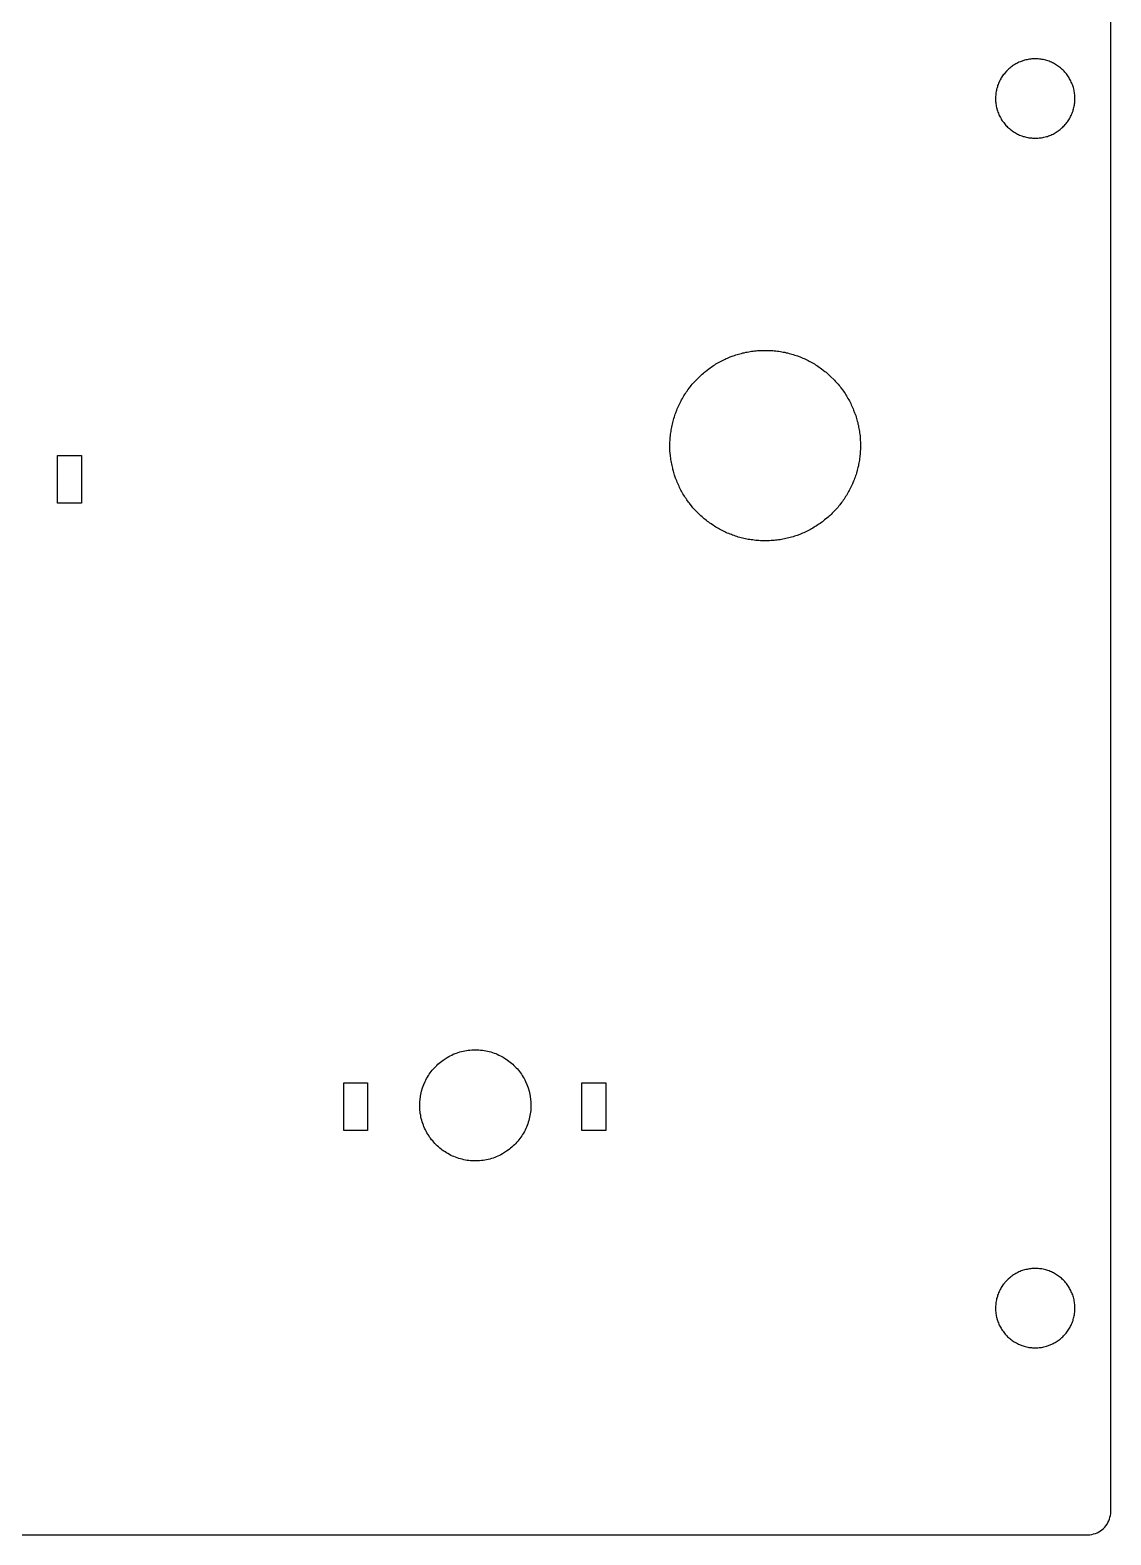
# Model space of a CAD drawing. Extents: x 14 to 160, y 773 to 1209.
# Drawn here: x 92 to 160.1, y 773.1 to 867.9 of the extents above; entities that cross this region are included whole.
import ezdxf

# ---------------------------------------------------------------- set-up
doc = ezdxf.new("R2010")
doc.units = 0

msp = doc.modelspace()

# ---------------------------------------------------------------- linework, layer by layer
at = {"layer": 'Bottom'}
for p, q in [((160.069882, 774.560965), (160.07, 952.593)), ((153.759065, 865.550057), (153.70548, 865.502767)), ((153.825239, 865.597347), (153.759065, 865.550057)), ((153.881971, 865.638343), (153.825239, 865.597347)), ((153.944997, 865.679339), (153.881971, 865.638343)), ((154.011171, 865.720334), (153.944997, 865.679339)), ((154.074198, 865.758182), (154.011171, 865.720334)), ((154.140372, 865.792884), (154.074198, 865.758182)), ((154.203399, 865.830732), (154.140372, 865.792884)), ((154.275867, 865.865433), (154.203399, 865.830732)), ((154.348336, 865.887545), (154.275867, 865.865433)), ((154.41451, 865.922246), (154.348336, 865.887545)), ((154.486979, 865.944277), (154.41451, 865.922246)), ((154.631989, 865.994714), (154.486979, 865.944277)), ((154.713947, 866.010451), (154.631989, 865.994714)), ((154.786416, 866.026187), (154.713947, 866.010451)), ((154.86526, 866.041924), (154.786416, 866.026187)), ((154.937729, 866.05766), (154.86526, 866.041924)), ((155.019687, 866.067102), (154.937729, 866.05766)), ((155.098531, 866.073558), (155.019687, 866.067102)), ((155.171, 866.083), (155.098531, 866.073558)), ((155.414578, 866.082957), (155.171, 866.083)), ((155.496537, 866.073515), (155.414578, 866.082957)), ((155.575381, 866.067059), (155.496537, 866.073515)), ((155.657348, 866.057617), (155.575381, 866.067059)), ((155.729816, 866.041881), (155.657348, 866.057617)), ((155.811775, 866.032439), (155.729816, 866.041881)), ((155.884324, 866.016702), (155.811775, 866.032439)), ((155.963088, 865.994671), (155.884324, 866.016702)), ((156.035637, 865.978935), (155.963088, 865.994671)), ((156.180639, 865.928497), (156.035637, 865.978935)), ((156.246813, 865.896944), (156.180639, 865.928497)), ((156.319281, 865.86539), (156.246813, 865.896944)), ((156.39175, 865.830689), (156.319281, 865.86539)), ((156.457924, 865.799135), (156.39175, 865.830689)), ((156.520951, 865.767582), (156.457924, 865.799135)), ((156.583977, 865.726586), (156.520951, 865.767582)), ((156.650151, 865.68559), (156.583977, 865.726586)), ((156.713178, 865.647742), (156.650151, 865.68559)), ((156.779352, 865.606746), (156.713178, 865.647742)), ((156.836084, 865.556309), (156.779352, 865.606746)), ((156.892816, 865.509019), (156.836084, 865.556309)), ((153.027608, 864.614002), (152.992907, 864.541533)), ((153.059162, 864.677029), (153.027608, 864.614002)), ((153.090715, 864.749497), (153.059162, 864.677029)), ((153.131711, 864.815671), (153.090715, 864.749497)), ((153.163265, 864.878698), (153.131711, 864.815671)), ((153.20426, 864.944872), (153.163265, 864.878698)), ((153.25155, 865.001604), (153.20426, 864.944872)), ((153.292546, 865.064631), (153.25155, 865.001604)), ((153.339836, 865.121363), (153.292546, 865.064631)), ((153.390274, 865.187537), (153.339836, 865.121363)), ((153.484846, 865.301017), (153.390274, 865.187537)), ((153.535283, 865.348307), (153.484846, 865.301017)), ((153.592016, 865.405039), (153.535283, 865.348307)), ((153.648748, 865.45233), (153.592016, 865.405039)), ((153.70548, 865.502767), (153.648748, 865.45233)), ((156.955843, 865.461729), (156.892816, 865.509019)), ((157.006281, 865.411291), (156.955843, 865.461729)), ((157.063013, 865.364001), (157.006281, 865.411291)), ((157.116597, 865.307269), (157.063013, 865.364001)), ((157.167035, 865.250537), (157.116597, 865.307269)), ((157.214325, 865.193805), (157.167035, 865.250537)), ((157.264763, 865.137072), (157.214325, 865.193805)), ((157.312053, 865.08034), (157.264763, 865.137072)), ((157.353048, 865.017314), (157.312053, 865.08034)), ((157.390897, 864.95114), (157.353048, 865.017314)), ((157.431892, 864.888113), (157.390897, 864.95114)), ((157.472888, 864.821939), (157.431892, 864.888113)), ((157.513883, 864.758912), (157.472888, 864.821939)), ((157.545437, 864.695886), (157.513883, 864.758912)), ((157.576991, 864.62027), (157.545437, 864.695886)), ((157.611692, 864.557243), (157.576991, 864.62027)), ((152.816335, 863.791249), (152.806893, 863.709291)), ((152.806893, 863.709291), (152.807, 863.403)), ((152.825777, 863.870093), (152.816335, 863.791249)), ((152.832233, 863.942562), (152.825777, 863.870093)), ((152.841675, 864.024521), (152.832233, 863.942562)), ((152.857412, 864.09707), (152.841675, 864.024521)), ((152.873148, 864.179029), (152.857412, 864.09707)), ((152.898326, 864.251498), (152.873148, 864.179029)), ((152.920358, 864.324047), (152.898326, 864.251498)), ((152.936094, 864.396516), (152.920358, 864.324047)), ((152.970795, 864.468984), (152.936094, 864.396516)), ((152.992907, 864.541533), (152.970795, 864.468984)), ((157.633804, 864.484774), (157.611692, 864.557243)), ((157.668505, 864.412225), (157.633804, 864.484774)), ((157.690536, 864.339756), (157.668505, 864.412225)), ((157.706272, 864.267207), (157.690536, 864.339756)), ((157.731451, 864.194739), (157.706272, 864.267207)), ((157.747187, 864.11278), (157.731451, 864.194739)), ((157.762924, 864.04023), (157.747187, 864.11278)), ((157.77866, 863.961467), (157.762924, 864.04023)), ((157.788102, 863.888918), (157.77866, 863.961467)), ((157.794558, 863.806959), (157.788102, 863.888918)), ((157.804, 863.725), (157.794558, 863.806959)), ((157.803442, 863.484959), (157.804, 863.725)), ((152.807, 863.403), (152.816442, 863.321041)), ((152.816442, 863.321041), (152.825884, 863.248573)), ((152.825884, 863.248573), (152.84162, 863.169729)), ((152.84162, 863.169729), (152.848076, 863.09726)), ((152.848076, 863.09726), (152.873255, 863.015293)), ((152.873255, 863.015293), (152.904808, 862.870291)), ((152.904808, 862.870291), (152.929987, 862.797742)), ((152.929987, 862.797742), (152.952018, 862.725273)), ((152.952018, 862.725273), (152.986719, 862.652724)), ((157.627324, 862.652548), (157.649436, 862.725098)), ((157.649436, 862.725098), (157.684137, 862.797566)), ((157.684137, 862.797566), (157.699873, 862.870116)), ((157.699873, 862.870116), (157.721905, 862.942584)), ((157.721905, 862.942584), (157.740788, 863.015053)), ((157.740788, 863.015053), (157.756525, 863.09702)), ((157.756525, 863.09702), (157.772261, 863.169488)), ((157.772261, 863.169488), (157.778717, 863.248332)), ((157.778717, 863.248332), (157.794454, 863.320801)), ((157.794, 863.403), (157.803442, 863.484959)), ((157.794454, 863.320801), (157.794, 863.403)), ((152.986719, 862.652724), (153.008831, 862.580255)), ((153.008831, 862.580255), (153.043532, 862.514081)), ((153.043532, 862.514081), (153.075085, 862.441613)), ((153.075085, 862.441613), (153.116081, 862.378586)), ((153.116081, 862.378586), (153.153929, 862.312412)), ((153.153929, 862.312412), (153.18863, 862.249385)), ((153.18863, 862.249385), (153.229626, 862.183211)), ((153.229626, 862.183211), (153.276916, 862.120184)), ((153.276916, 862.120184), (153.317912, 862.063452)), ((153.317912, 862.063452), (153.365202, 862.00672)), ((153.365202, 862.00672), (153.412492, 861.943694)), ((153.412492, 861.943694), (153.46293, 861.886961)), ((153.46293, 861.886961), (153.519662, 861.836524)), ((153.519662, 861.836524), (153.566952, 861.779792)), ((153.566952, 861.779792), (153.68044, 861.685228)), ((156.987212, 861.732326), (157.037649, 861.779616)), ((157.037649, 861.779616), (157.094381, 861.836349)), ((157.094381, 861.836349), (157.141672, 861.886786)), ((157.141672, 861.886786), (157.198404, 861.943518)), ((157.198404, 861.943518), (157.245694, 862.006545)), ((157.245694, 862.006545), (157.286689, 862.063277)), ((157.286689, 862.063277), (157.337127, 862.120009)), ((157.337127, 862.120009), (157.374975, 862.183036)), ((157.374975, 862.183036), (157.415971, 862.24921)), ((157.415971, 862.24921), (157.456966, 862.312236)), ((157.456966, 862.312236), (157.497962, 862.37841)), ((157.497962, 862.37841), (157.529516, 862.441437)), ((157.529516, 862.441437), (157.561069, 862.513906)), ((157.561069, 862.513906), (157.592623, 862.58008)), ((157.592623, 862.58008), (157.627324, 862.652548)), ((153.68044, 861.685228), (153.737172, 861.63479)), ((153.737172, 861.63479), (153.800199, 861.5875)), ((153.800199, 861.5875), (153.856931, 861.546504)), ((153.856931, 861.546504), (153.923105, 861.499214)), ((153.923105, 861.499214), (153.986131, 861.458218)), ((153.986131, 861.458218), (154.052305, 861.417223)), ((154.052305, 861.417223), (154.115332, 861.385669)), ((154.115332, 861.385669), (154.181506, 861.344674)), ((154.181506, 861.344674), (154.244533, 861.31312)), ((154.244533, 861.31312), (154.317001, 861.281566)), ((154.317001, 861.281566), (154.462011, 861.231129)), ((154.462011, 861.231129), (154.53448, 861.199575)), ((154.53448, 861.199575), (154.607029, 861.183838)), ((154.607029, 861.183838), (154.679498, 861.15866)), ((154.679498, 861.15866), (154.751967, 861.142924)), ((154.751967, 861.142924), (154.833934, 861.127187)), ((154.833934, 861.127187), (154.906402, 861.111451)), ((154.906402, 861.111451), (154.988361, 861.102009)), ((154.988361, 861.102009), (155.067205, 861.095553)), ((155.067205, 861.095553), (155.139674, 861.086111)), ((155.139674, 861.086111), (155.222, 861.086)), ((155.222, 861.086), (155.300844, 861.079544)), ((155.301, 861.08), (155.382959, 861.086456)), ((155.382959, 861.086456), (155.465, 861.086)), ((155.465, 861.086), (155.543763, 861.095442)), ((155.543763, 861.095442), (155.625722, 861.101898)), ((155.625722, 861.101898), (155.698191, 861.11134)), ((155.698191, 861.11134), (155.777035, 861.127076)), ((155.777035, 861.127076), (155.852651, 861.142813)), ((155.852651, 861.142813), (155.931494, 861.158549)), ((155.931494, 861.158549), (156.003963, 861.183728)), ((156.003963, 861.183728), (156.076432, 861.199464)), ((156.076432, 861.199464), (156.1489, 861.224643)), ((156.1489, 861.224643), (156.22145, 861.256196)), ((156.22145, 861.256196), (156.293918, 861.281375)), ((156.293918, 861.281375), (156.360092, 861.312928)), ((156.360092, 861.312928), (156.432561, 861.344482)), ((156.432561, 861.344482), (156.495587, 861.385478)), ((156.495587, 861.385478), (156.561761, 861.417031)), ((156.561761, 861.417031), (156.624788, 861.458027)), ((156.624788, 861.458027), (156.690962, 861.499023)), ((156.690962, 861.499023), (156.753989, 861.546313)), ((156.753989, 861.546313), (156.810721, 861.587308)), ((156.810721, 861.587308), (156.876895, 861.634599)), ((156.876895, 861.634599), (156.933627, 861.685036)), ((156.933627, 861.685036), (156.987212, 861.732326)), ((136.708504, 847.506511), (136.796765, 847.528623)), ((136.796765, 847.528623), (136.888182, 847.553801)), ((136.888182, 847.553801), (136.982755, 847.569538)), ((136.982755, 847.569538), (137.071024, 847.594716)), ((137.071024, 847.594716), (137.162441, 847.610453)), ((137.162441, 847.610453), (137.257014, 847.626189)), ((137.257014, 847.626189), (137.345275, 847.641926)), ((137.345275, 847.641926), (137.442995, 847.657662)), ((137.442995, 847.657662), (137.531265, 847.667104)), ((137.531265, 847.667104), (137.628984, 847.682841)), ((137.628984, 847.682841), (137.726712, 847.692283)), ((137.726712, 847.692283), (137.814974, 847.698739)), ((137.814974, 847.698739), (137.912701, 847.708181)), ((137.912701, 847.708181), (138.007266, 847.714637)), ((138.007266, 847.714637), (138.3, 847.714)), ((138.3, 847.714), (138.59, 847.714)), ((138.59, 847.714), (138.684572, 847.707544)), ((138.684572, 847.707544), (138.782292, 847.698102)), ((138.782292, 847.698102), (138.870562, 847.691646)), ((138.870562, 847.691646), (138.968281, 847.682204)), ((138.968281, 847.682204), (139.066001, 847.666468)), ((139.066001, 847.666468), (139.154271, 847.657026)), ((139.154271, 847.657026), (139.25199, 847.641289)), ((139.25199, 847.641289), (139.34026, 847.625553)), ((139.34026, 847.625553), (139.434824, 847.609816)), ((139.434824, 847.609816), (139.526249, 847.59408)), ((139.526249, 847.59408), (139.614511, 847.568901)), ((139.614511, 847.568901), (139.71223, 847.553165)), ((139.71223, 847.553165), (139.8005, 847.527987)), ((139.8005, 847.527987), (139.888762, 847.505875)), ((134.757227, 846.560651), (134.829695, 846.611088)), ((134.829695, 846.611088), (134.902244, 846.664673)), ((134.902244, 846.664673), (134.974713, 846.715111)), ((134.974713, 846.715111), (135.047182, 846.762401)), ((135.047182, 846.762401), (135.126026, 846.812838)), ((135.126026, 846.812838), (135.198494, 846.860128)), ((135.198494, 846.860128), (135.280461, 846.907419)), ((135.280461, 846.907419), (135.36242, 846.948414)), ((135.36242, 846.948414), (135.441264, 846.995704)), ((135.441264, 846.995704), (135.513733, 847.0367)), ((135.513733, 847.0367), (135.601994, 847.077696)), ((135.601994, 847.077696), (135.76592, 847.159663)), ((135.76592, 847.159663), (135.844764, 847.197511)), ((135.844764, 847.197511), (135.926723, 847.232212)), ((135.926723, 847.232212), (136.014985, 847.27006)), ((136.014985, 847.27006), (136.096952, 847.304761)), ((136.096952, 847.304761), (136.273483, 847.367788)), ((136.273483, 847.367788), (136.355441, 847.399342)), ((136.355441, 847.399342), (136.443703, 847.42452)), ((136.443703, 847.42452), (136.531973, 847.456074)), ((136.531973, 847.456074), (136.708504, 847.506511)), ((139.888762, 847.505875), (140.065293, 847.455437)), ((140.065293, 847.455437), (140.153562, 847.423884)), ((140.153562, 847.423884), (140.241824, 847.398705)), ((140.241824, 847.398705), (140.323791, 847.367151)), ((140.323791, 847.367151), (140.500322, 847.304125)), ((140.500322, 847.304125), (140.582281, 847.269424)), ((140.582281, 847.269424), (140.670542, 847.231575)), ((140.670542, 847.231575), (140.752509, 847.196874)), ((140.752509, 847.196874), (140.831273, 847.159026)), ((140.831273, 847.159026), (140.995199, 847.077059)), ((140.995199, 847.077059), (141.074043, 847.036064)), ((141.074043, 847.036064), (141.15601, 846.995068)), ((141.15601, 846.995068), (141.234773, 846.947778)), ((141.234773, 846.947778), (141.31674, 846.906782)), ((141.31674, 846.906782), (141.398699, 846.859492)), ((141.398699, 846.859492), (141.471167, 846.812202)), ((141.471167, 846.812202), (141.550011, 846.761764)), ((141.550011, 846.761764), (141.62248, 846.714474)), ((141.62248, 846.714474), (141.695029, 846.664037)), ((141.695029, 846.664037), (141.767498, 846.610452)), ((141.767498, 846.610452), (141.839966, 846.560014)), ((133.707691, 845.577192), (133.764423, 845.640219)), ((133.764423, 845.640219), (133.821155, 845.712768)), ((133.821155, 845.712768), (133.884182, 845.778942)), ((133.884182, 845.778942), (133.940914, 845.841969)), ((133.940914, 845.841969), (134.199404, 846.100467)), ((134.199404, 846.100467), (134.265578, 846.157199)), ((134.265578, 846.157199), (134.328604, 846.223373)), ((134.328604, 846.223373), (134.401073, 846.280105)), ((134.401073, 846.280105), (134.467247, 846.336837)), ((134.467247, 846.336837), (134.539716, 846.390422)), ((134.539716, 846.390422), (134.757227, 846.560651)), ((141.839966, 846.560014), (142.057477, 846.389785)), ((142.057477, 846.389785), (142.133093, 846.3362)), ((142.133093, 846.3362), (142.19612, 846.279468)), ((142.19612, 846.279468), (142.268588, 846.222736)), ((142.268588, 846.222736), (142.334762, 846.156562)), ((142.334762, 846.156562), (142.397789, 846.09983)), ((142.397789, 846.09983), (142.656279, 845.841332)), ((142.656279, 845.841332), (142.713011, 845.778305)), ((142.713011, 845.778305), (142.776038, 845.712131)), ((142.776038, 845.712131), (142.83277, 845.639582)), ((142.83277, 845.639582), (142.889502, 845.576555)), ((133.036251, 844.609429), (133.086688, 844.688273)), ((133.086688, 844.688273), (133.127684, 844.770232)), ((133.127684, 844.770232), (133.174974, 844.842701)), ((133.174974, 844.842701), (133.222264, 844.92466)), ((133.222264, 844.92466), (133.272702, 844.997209)), ((133.272702, 844.997209), (133.319992, 845.075972)), ((133.319992, 845.075972), (133.376724, 845.148521)), ((133.376724, 845.148521), (133.424014, 845.22099)), ((133.424014, 845.22099), (133.537494, 845.366)), ((133.537494, 845.366), (133.584785, 845.438469)), ((133.584785, 845.438469), (133.641517, 845.504643)), ((133.641517, 845.504643), (133.707691, 845.577192)), ((142.889502, 845.576555), (142.955676, 845.504006)), ((142.955676, 845.504006), (143.012408, 845.437832)), ((143.012408, 845.437832), (143.059698, 845.365364)), ((143.059698, 845.365364), (143.173186, 845.220354)), ((143.173186, 845.220354), (143.220477, 845.147885)), ((143.220477, 845.147885), (143.277209, 845.075336)), ((143.277209, 845.075336), (143.324499, 844.996572)), ((143.324499, 844.996572), (143.374936, 844.924023)), ((143.374936, 844.924023), (143.422227, 844.842064)), ((143.422227, 844.842064), (143.463222, 844.769596)), ((143.463222, 844.769596), (143.510512, 844.687637)), ((143.510512, 844.687637), (143.56095, 844.608793)), ((132.632589, 843.69526), (132.66729, 843.777219)), ((132.66729, 843.777219), (132.730317, 843.95375)), ((132.730317, 843.95375), (132.761871, 844.035709)), ((132.761871, 844.035709), (132.796572, 844.123979)), ((132.796572, 844.123979), (132.83442, 844.205937)), ((132.83442, 844.205937), (132.875416, 844.284781)), ((132.875416, 844.284781), (132.916411, 844.36674)), ((132.916411, 844.36674), (132.957407, 844.445503)), ((132.957407, 844.445503), (132.998403, 844.52747)), ((132.998403, 844.52747), (133.036251, 844.609429)), ((143.56095, 844.608793), (143.598798, 844.526834)), ((143.598798, 844.526834), (143.639794, 844.444867)), ((143.639794, 844.444867), (143.680789, 844.366104)), ((143.680789, 844.366104), (143.721785, 844.284145)), ((143.721785, 844.284145), (143.762781, 844.205301)), ((143.762781, 844.205301), (143.800629, 844.123342)), ((143.800629, 844.123342), (143.83533, 844.035072)), ((143.83533, 844.035072), (143.866884, 843.953113)), ((143.866884, 843.953113), (143.92991, 843.776582)), ((143.92991, 843.776582), (143.964611, 843.694624)), ((132.374269, 842.705418), (132.393153, 842.79999)), ((132.393153, 842.79999), (132.415264, 842.88826)), ((132.415264, 842.88826), (132.431001, 842.979677)), ((132.431001, 842.979677), (132.449885, 843.074249)), ((132.449885, 843.074249), (132.471916, 843.162511)), ((132.471916, 843.162511), (132.497094, 843.253928)), ((132.497094, 843.253928), (132.522273, 843.342197)), ((132.522273, 843.342197), (132.544304, 843.430459)), ((132.544304, 843.430459), (132.575857, 843.518729)), ((132.575857, 843.518729), (132.601036, 843.60699)), ((132.601036, 843.60699), (132.632589, 843.69526)), ((143.964611, 843.694624), (143.996165, 843.606354)), ((143.996165, 843.606354), (144.021343, 843.518092)), ((144.021343, 843.518092), (144.052897, 843.429823)), ((144.052897, 843.429823), (144.074928, 843.341561)), ((144.074928, 843.341561), (144.100107, 843.253291)), ((144.100107, 843.253291), (144.125285, 843.161874)), ((144.125285, 843.161874), (144.141022, 843.073613)), ((144.141022, 843.073613), (144.1662, 842.97904)), ((144.1662, 842.97904), (144.181936, 842.887623)), ((144.181936, 842.887623), (144.203968, 842.799354)), ((144.203968, 842.799354), (144.213409, 842.704781)), ((132.295, 841.759), (132.301456, 841.85672)), ((132.301, 841.952), (132.310442, 842.043417)), ((132.301456, 841.85672), (132.301, 841.952)), ((132.310442, 842.043417), (132.311, 842.138)), ((132.311, 842.138), (132.320442, 842.23572)), ((132.320442, 842.23572), (132.326898, 842.333447)), ((132.326898, 842.333447), (132.342634, 842.428012)), ((132.342634, 842.428012), (132.352076, 842.519437)), ((132.352076, 842.519437), (132.367813, 842.614001)), ((132.367813, 842.614001), (132.374269, 842.705418)), ((144.213409, 842.704781), (144.229146, 842.613364)), ((144.229146, 842.613364), (144.244882, 842.5188)), ((144.244882, 842.5188), (144.254324, 842.427375)), ((144.254324, 842.427375), (144.270061, 842.332811)), ((144.270061, 842.332811), (144.276517, 842.235083)), ((144.276517, 842.235083), (144.285959, 842.137363)), ((144.285959, 842.137363), (144.286, 842.043)), ((144.286, 842.043), (144.295442, 841.951583)), ((144.295442, 841.951583), (144.296, 841.857)), ((144.296, 841.857), (144.302456, 841.75928)), ((93.7355, 838.087), (93.7355, 841.091)), ((93.7355, 841.091), (95.236, 841.091)), ((95.236, 841.091), (95.236, 838.087)), ((132.294544, 841.69672), (132.295, 841.759)), ((132.301, 841.599), (132.294544, 841.69672)), ((132.300996, 841.412093), (132.301, 841.599)), ((132.31988, 841.216646), (132.300996, 841.412093)), ((132.326336, 841.122081), (132.31988, 841.216646)), ((132.335778, 841.024354), (132.326336, 841.122081)), ((132.351514, 840.936092), (132.335778, 841.024354)), ((132.35797, 840.838364), (132.351514, 840.936092)), ((144.244924, 840.895719), (144.229187, 840.807449)), ((144.254366, 840.993438), (144.244924, 840.895719)), ((144.260822, 841.081708), (144.254366, 840.993438)), ((144.276558, 841.179428), (144.260822, 841.081708)), ((144.286, 841.274), (144.276558, 841.179428)), ((144.286558, 841.37128), (144.286, 841.274)), ((144.296, 841.469), (144.286558, 841.37128)), ((144.302456, 841.75928), (144.296, 841.661561)), ((144.296, 841.661561), (144.296, 841.469)), ((132.373707, 840.750103), (132.35797, 840.838364)), ((132.392591, 840.652383), (132.373707, 840.750103)), ((132.408327, 840.564113), (132.392591, 840.652383)), ((132.430439, 840.466394), (132.408327, 840.564113)), ((132.449323, 840.378124), (132.430439, 840.466394)), ((132.471354, 840.289862), (132.449323, 840.378124)), ((132.48709, 840.201593), (132.471354, 840.289862)), ((132.512269, 840.113331), (132.48709, 840.201593)), ((132.543822, 840.025061), (132.512269, 840.113331)), ((132.569001, 839.933644), (132.543822, 840.025061)), ((144.043335, 839.984689), (144.021304, 839.896427)), ((144.093773, 840.16122), (144.043335, 839.984689)), ((144.115884, 840.249489), (144.093773, 840.16122)), ((144.141063, 840.347209), (144.115884, 840.249489)), ((144.166241, 840.435471), (144.141063, 840.347209)), ((144.181978, 840.52374), (144.166241, 840.435471)), ((144.197714, 840.62146), (144.181978, 840.52374)), ((144.213451, 840.70973), (144.197714, 840.62146)), ((144.229187, 840.807449), (144.213451, 840.70973)), ((132.594179, 839.845383), (132.569001, 839.933644)), ((132.657206, 839.668852), (132.594179, 839.845383)), ((132.68876, 839.586885), (132.657206, 839.668852)), ((132.723461, 839.498623), (132.68876, 839.586885)), ((132.755014, 839.419779), (132.723461, 839.498623)), ((132.79601, 839.328362), (132.755014, 839.419779)), ((132.827564, 839.249518), (132.79601, 839.328362)), ((132.868559, 839.16756), (132.827564, 839.249518)), ((132.906407, 839.079298), (132.868559, 839.16756)), ((132.947403, 838.997331), (132.906407, 839.079298)), ((132.988399, 838.918568), (132.947403, 838.997331)), ((143.671227, 839.048407), (143.633379, 838.966448)), ((143.712223, 839.136677), (143.671227, 839.048407)), ((143.753219, 839.218636), (143.712223, 839.136677)), ((143.794214, 839.29748), (143.753219, 839.218636)), ((143.825768, 839.379439), (143.794214, 839.29748)), ((143.857322, 839.467708), (143.825768, 839.379439)), ((143.898317, 839.549667), (143.857322, 839.467708)), ((143.929871, 839.637929), (143.898317, 839.549667)), ((143.955049, 839.726198), (143.929871, 839.637929)), ((143.986603, 839.81446), (143.955049, 839.726198)), ((144.021304, 839.896427), (143.986603, 839.81446)), ((95.236, 838.087), (93.7355, 838.087)), ((133.029394, 838.836609), (132.988399, 838.918568)), ((133.076684, 838.76406), (133.029394, 838.836609)), ((133.11768, 838.685296), (133.076684, 838.76406)), ((133.16497, 838.603329), (133.11768, 838.685296)), ((133.215408, 838.530861), (133.16497, 838.603329)), ((133.262698, 838.448902), (133.215408, 838.530861)), ((133.309988, 838.376353), (133.262698, 838.448902)), ((133.360426, 838.303884), (133.309988, 838.376353)), ((133.473914, 838.158874), (133.360426, 838.303884)), ((133.521204, 838.086405), (133.473914, 838.158874)), ((133.691433, 837.868894), (133.521204, 838.086405)), ((143.106892, 838.127911), (142.993404, 837.982901)), ((143.15733, 838.200379), (143.106892, 838.127911)), ((143.214062, 838.272929), (143.15733, 838.200379)), ((143.261352, 838.345397), (143.214062, 838.272929)), ((143.318084, 838.427356), (143.261352, 838.345397)), ((143.365374, 838.499905), (143.318084, 838.427356)), ((143.415812, 838.572374), (143.365374, 838.499905)), ((143.45366, 838.651218), (143.415812, 838.572374)), ((143.504098, 838.733177), (143.45366, 838.651218)), ((143.551388, 838.815136), (143.504098, 838.733177)), ((143.592384, 838.887685), (143.551388, 838.815136)), ((143.633379, 838.966448), (143.592384, 838.887685)), ((133.748165, 837.805868), (133.691433, 837.868894)), ((133.811192, 837.739694), (133.748165, 837.805868)), ((133.867924, 837.667225), (133.811192, 837.739694)), ((133.934098, 837.604198), (133.867924, 837.667225)), ((133.987683, 837.538024), (133.934098, 837.604198)), ((134.053857, 837.474998), (133.987683, 837.538024)), ((134.116883, 837.408824), (134.053857, 837.474998)), ((134.183057, 837.352092), (134.116883, 837.408824)), ((134.246084, 837.289065), (134.183057, 837.352092)), ((134.318553, 837.222891), (134.246084, 837.289065)), ((134.384727, 837.166159), (134.318553, 837.222891)), ((134.457276, 837.109427), (134.384727, 837.166159)), ((134.520303, 837.055842), (134.457276, 837.109427)), ((142.186598, 837.144622), (142.041588, 837.031134)), ((142.252772, 837.207648), (142.186598, 837.144622)), ((142.315799, 837.26438), (142.252772, 837.207648)), ((142.381973, 837.321112), (142.315799, 837.26438)), ((142.454441, 837.384139), (142.381973, 837.321112)), ((142.517468, 837.450313), (142.454441, 837.384139)), ((142.5742, 837.51334), (142.517468, 837.450313)), ((142.703449, 837.642589), (142.5742, 837.51334)), ((142.760181, 837.708763), (142.703449, 837.642589)), ((142.826355, 837.781231), (142.760181, 837.708763)), ((142.883087, 837.844258), (142.826355, 837.781231)), ((142.93982, 837.916727), (142.883087, 837.844258)), ((142.993404, 837.982901), (142.93982, 837.916727)), ((134.592771, 836.99911), (134.520303, 837.055842)), ((134.668387, 836.942378), (134.592771, 836.99911)), ((134.740856, 836.885646), (134.668387, 836.942378)), ((134.813324, 836.835208), (134.740856, 836.885646)), ((134.885874, 836.778476), (134.813324, 836.835208)), ((135.030876, 836.683912), (134.885874, 836.778476)), ((135.109719, 836.633474), (135.030876, 836.683912)), ((135.182188, 836.586184), (135.109719, 836.633474)), ((135.264155, 836.538894), (135.182188, 836.586184)), ((135.346114, 836.497898), (135.264155, 836.538894)), ((135.424958, 836.450608), (135.346114, 836.497898)), ((135.506925, 836.409612), (135.424958, 836.450608)), ((135.585688, 836.368617), (135.506925, 836.409612)), ((135.749614, 836.286658), (135.585688, 836.368617)), ((135.828458, 836.24881), (135.749614, 836.286658)), ((135.910425, 836.207814), (135.828458, 836.24881)), ((135.998687, 836.173113), (135.910425, 836.207814)), ((136.080645, 836.141559), (135.998687, 836.173113)), ((140.566489, 836.157798), (140.48453, 836.126244)), ((140.645333, 836.198794), (140.566489, 836.157798)), ((140.736758, 836.230347), (140.645333, 836.198794)), ((140.815521, 836.271343), (140.736758, 836.230347)), ((140.89748, 836.312339), (140.815521, 836.271343)), ((140.976324, 836.353334), (140.89748, 836.312339)), ((141.058283, 836.39433), (140.976324, 836.353334)), ((141.14025, 836.432178), (141.058283, 836.39433)), ((141.219013, 836.473174), (141.14025, 836.432178)), ((141.300972, 836.523611), (141.219013, 836.473174)), ((141.379816, 836.570901), (141.300972, 836.523611)), ((141.452284, 836.611897), (141.379816, 836.570901)), ((141.534251, 836.659187), (141.452284, 836.611897)), ((141.60672, 836.715919), (141.534251, 836.659187)), ((141.679189, 836.76321), (141.60672, 836.715919)), ((141.761156, 836.813647), (141.679189, 836.76321)), ((141.833624, 836.870379), (141.761156, 836.813647)), ((141.906093, 836.917669), (141.833624, 836.870379)), ((141.978561, 836.974401), (141.906093, 836.917669)), ((142.041588, 837.031134), (141.978561, 836.974401)), ((136.168915, 836.110006), (136.080645, 836.141559)), ((136.247759, 836.078452), (136.168915, 836.110006)), ((136.336021, 836.046898), (136.247759, 836.078452)), ((136.427438, 836.012197), (136.336021, 836.046898)), ((136.515707, 835.990085), (136.427438, 836.012197)), ((136.603969, 835.955384), (136.515707, 835.990085)), ((136.692239, 835.933353), (136.603969, 835.955384)), ((136.86877, 835.882916), (136.692239, 835.933353)), ((136.960187, 835.867179), (136.86877, 835.882916)), ((137.054759, 835.845067), (136.960187, 835.867179)), ((137.143021, 835.826184), (137.054759, 835.845067)), ((137.234438, 835.810447), (137.143021, 835.826184)), ((137.32901, 835.794711), (137.234438, 835.810447)), ((137.417271, 835.778974), (137.32901, 835.794711)), ((137.514999, 835.769532), (137.417271, 835.778974)), ((137.612719, 835.753796), (137.514999, 835.769532)), ((137.700988, 835.74734), (137.612719, 835.753796)), ((137.798708, 835.737898), (137.700988, 835.74734)), ((137.896428, 835.731442), (137.798708, 835.737898)), ((137.991, 835.722), (137.896428, 835.731442)), ((138.08928, 835.722456), (137.991, 835.722)), ((138.187, 835.716), (138.08928, 835.722456)), ((138.37928, 835.715544), (138.187, 835.716)), ((138.477, 835.722), (138.37928, 835.715544)), ((138.565353, 835.722558), (138.477, 835.722)), ((138.663, 835.732), (138.565353, 835.722558)), ((138.757042, 835.732267), (138.663, 835.732)), ((138.854762, 835.738723), (138.757042, 835.732267)), ((138.952489, 835.75446), (138.854762, 835.738723)), ((139.040751, 835.763901), (138.952489, 835.75446)), ((139.138479, 835.779638), (139.040751, 835.763901)), ((139.233043, 835.78908), (139.138479, 835.779638)), ((139.324468, 835.804816), (139.233043, 835.78908)), ((139.41273, 835.820553), (139.324468, 835.804816)), ((139.510449, 835.836289), (139.41273, 835.820553)), ((139.598719, 835.861468), (139.510449, 835.836289)), ((139.686981, 835.877204), (139.598719, 835.861468)), ((139.784708, 835.899235), (139.686981, 835.877204)), ((139.961239, 835.949673), (139.784708, 835.899235)), ((140.049501, 835.971704), (139.961239, 835.949673)), ((140.137771, 836.006405), (140.049501, 835.971704)), ((140.219729, 836.028517), (140.137771, 836.006405)), ((140.307999, 836.063218), (140.219729, 836.028517)), ((140.48453, 836.126244), (140.307999, 836.063218)), ((117.930056, 802.941222), (118.012015, 803.007396)), ((118.012015, 803.007396), (118.276808, 803.177625)), ((118.276808, 803.177625), (118.374535, 803.234357)), ((118.374535, 803.234357), (118.462797, 803.281647)), ((118.462797, 803.281647), (118.560525, 803.322643)), ((118.560525, 803.322643), (118.655089, 803.369933)), ((118.655089, 803.369933), (118.762275, 803.410929)), ((118.762275, 803.410929), (118.856839, 803.442482)), ((118.856839, 803.442482), (118.964025, 803.483478)), ((118.964025, 803.483478), (119.058589, 803.515032)), ((119.058589, 803.515032), (119.165775, 803.54021)), ((119.165775, 803.54021), (119.269797, 803.565389)), ((119.269797, 803.565389), (119.373827, 803.58742)), ((119.373827, 803.58742), (119.487307, 803.603156)), ((119.487307, 803.603156), (119.591337, 803.618893)), ((119.591337, 803.618893), (119.704825, 803.637776)), ((119.704825, 803.637776), (119.818305, 803.644232)), ((119.818305, 803.644232), (119.931793, 803.653674)), ((119.931793, 803.653674), (120.045, 803.654)), ((120.045, 803.654), (120.158, 803.654)), ((120.158, 803.654), (120.262022, 803.644558)), ((120.262022, 803.644558), (120.37551, 803.638102)), ((120.37551, 803.638102), (120.48899, 803.619218)), ((120.48899, 803.619218), (120.59302, 803.603482)), ((120.59302, 803.603482), (120.7065, 803.587745)), ((120.7065, 803.587745), (120.81053, 803.565714)), ((120.81053, 803.565714), (120.91456, 803.540536)), ((120.91456, 803.540536), (121.021738, 803.515357)), ((121.021738, 803.515357), (121.12576, 803.483804)), ((121.12576, 803.483804), (121.223488, 803.442808)), ((121.223488, 803.442808), (121.32751, 803.411254)), ((121.32751, 803.411254), (121.425237, 803.370259)), ((121.425237, 803.370259), (121.51981, 803.322969)), ((121.51981, 803.322969), (121.617529, 803.281973)), ((121.617529, 803.281973), (121.705791, 803.234683)), ((121.705791, 803.234683), (121.803519, 803.177951)), ((121.803519, 803.177951), (122.068312, 803.007722)), ((122.068312, 803.007722), (122.150279, 802.941548)), ((117.025392, 801.932528), (117.082124, 802.023945)), ((117.082124, 802.023945), (117.138857, 802.112207)), ((117.138857, 802.112207), (117.195589, 802.191051)), ((117.195589, 802.191051), (117.261763, 802.279312)), ((117.261763, 802.279312), (117.324789, 802.361279)), ((117.324789, 802.361279), (117.397258, 802.443238)), ((117.397258, 802.443238), (117.463432, 802.522082)), ((117.463432, 802.522082), (117.608442, 802.667084)), ((117.608442, 802.667084), (117.687286, 802.739553)), ((117.687286, 802.739553), (117.769245, 802.812021)), ((117.769245, 802.812021), (117.848089, 802.878195)), ((117.848089, 802.878195), (117.930056, 802.941222)), ((122.150279, 802.941548), (122.232237, 802.878521)), ((122.232237, 802.878521), (122.311081, 802.812347)), ((122.311081, 802.812347), (122.393048, 802.739878)), ((122.393048, 802.739878), (122.471812, 802.66741)), ((122.471812, 802.66741), (122.616822, 802.522408)), ((122.616822, 802.522408), (122.68929, 802.443564)), ((122.68929, 802.443564), (122.755464, 802.361605)), ((122.755464, 802.361605), (122.818491, 802.279638)), ((122.818491, 802.279638), (122.884665, 802.191376)), ((122.884665, 802.191376), (122.941397, 802.112533)), ((122.941397, 802.112533), (122.998129, 802.024271)), ((122.998129, 802.024271), (123.054861, 801.932854)), ((111.757, 798.569), (111.757, 801.564)), ((111.757, 801.564), (113.258, 801.564)), ((113.258, 801.564), (113.258, 798.569)), ((116.656545, 801.046717), (116.719572, 801.25477)), ((116.719572, 801.25477), (116.751125, 801.352498)), ((116.751125, 801.352498), (116.792121, 801.45652)), ((116.792121, 801.45652), (116.87408, 801.651967)), ((116.87408, 801.651967), (116.92137, 801.749686)), ((116.92137, 801.749686), (116.96866, 801.837956)), ((116.96866, 801.837956), (117.025392, 801.932528)), ((123.054861, 801.932854), (123.111593, 801.838282)), ((123.111593, 801.838282), (123.158883, 801.750012)), ((123.158883, 801.750012), (123.206174, 801.652292)), ((123.206174, 801.652292), (123.288133, 801.456845)), ((123.288133, 801.456845), (123.329128, 801.352823)), ((123.329128, 801.352823), (123.360682, 801.255096)), ((123.360682, 801.255096), (123.423709, 801.047043)), ((126.759, 798.569), (126.759, 801.564)), ((126.759, 801.564), (128.251, 801.564)), ((128.251, 801.564), (128.251, 798.569)), ((116.542731, 799.972205), (116.543, 800.287)), ((116.543, 800.287), (116.549456, 800.400488)), ((116.549456, 800.400488), (116.558898, 800.504518)), ((116.558898, 800.504518), (116.590452, 800.731487)), ((116.590452, 800.731487), (116.606188, 800.835509)), ((116.606188, 800.835509), (116.631367, 800.942687)), ((116.631367, 800.942687), (116.656545, 801.046717)), ((123.423709, 801.047043), (123.448887, 800.943013)), ((123.448887, 800.943013), (123.474065, 800.835835)), ((123.474065, 800.835835), (123.489802, 800.731813)), ((123.489802, 800.731813), (123.521356, 800.504844)), ((123.521356, 800.504844), (123.530798, 800.400814)), ((123.530798, 800.400814), (123.537254, 800.287326)), ((123.537254, 800.287326), (123.538, 799.95)), ((116.549187, 799.858717), (116.542731, 799.972205)), ((116.564924, 799.748392), (116.549187, 799.858717)), ((116.574366, 799.641206), (116.564924, 799.748392)), ((116.599544, 799.530873), (116.574366, 799.641206)), ((116.615281, 799.423695), (116.599544, 799.530873)), ((116.637312, 799.319673), (116.615281, 799.423695)), ((116.672013, 799.215643), (116.637312, 799.319673)), ((116.694125, 799.108465), (116.672013, 799.215643)), ((123.408799, 799.190283), (123.377246, 799.092563)), ((123.433978, 799.294313), (123.408799, 799.190283)), ((123.459156, 799.401491), (123.433978, 799.294313)), ((123.481187, 799.511824), (123.459156, 799.401491)), ((123.496924, 799.619002), (123.481187, 799.511824)), ((123.515807, 799.732482), (123.496924, 799.619002)), ((123.531544, 799.836512), (123.515807, 799.732482)), ((123.538, 799.95), (123.531544, 799.836512)), ((113.258, 798.569), (111.757, 798.569)), ((116.728826, 799.013893), (116.694125, 799.108465)), ((116.766674, 798.906715), (116.728826, 799.013893)), ((116.807669, 798.812143), (116.766674, 798.906715)), ((116.848665, 798.714423), (116.807669, 798.812143)), ((116.895955, 798.616695), (116.848665, 798.714423)), ((116.946393, 798.522123), (116.895955, 798.616695)), ((116.993683, 798.430706), (116.946393, 798.522123)), ((117.050415, 798.336142), (116.993683, 798.430706)), ((117.107147, 798.244717), (117.050415, 798.336142)), ((117.163879, 798.156455), (117.107147, 798.244717)), ((123.020955, 798.320233), (122.96737, 798.228816)), ((123.077687, 798.408503), (123.020955, 798.320233)), ((123.128125, 798.503075), (123.077687, 798.408503)), ((123.175415, 798.594492), (123.128125, 798.503075)), ((123.222705, 798.689064), (123.175415, 798.594492)), ((123.263701, 798.786784), (123.222705, 798.689064)), ((123.304696, 798.890814), (123.263701, 798.786784)), ((123.345692, 798.988533), (123.304696, 798.890814)), ((123.377246, 799.092563), (123.345692, 798.988533)), ((128.251, 798.569), (126.759, 798.569)), ((117.220611, 798.077611), (117.163879, 798.156455)), ((117.283638, 797.98935), (117.220611, 798.077611)), ((117.356107, 797.907391), (117.283638, 797.98935)), ((117.422281, 797.825424), (117.356107, 797.907391)), ((117.494749, 797.752955), (117.422281, 797.825424)), ((117.567218, 797.674111), (117.494749, 797.752955)), ((117.639686, 797.601643), (117.567218, 797.674111)), ((117.721645, 797.535469), (117.639686, 797.601643)), ((117.800489, 797.463), (117.721645, 797.535469)), ((117.882448, 797.399973), (117.800489, 797.463)), ((117.961292, 797.333799), (117.882448, 797.399973)), ((118.049554, 797.270773), (117.961292, 797.333799)), ((122.103727, 797.327389), (122.01231, 797.261215)), ((122.182571, 797.384121), (122.103727, 797.327389)), ((122.26453, 797.45659), (122.182571, 797.384121)), ((122.343374, 797.519616), (122.26453, 797.45659)), ((122.425333, 797.592085), (122.343374, 797.519616)), ((122.497801, 797.664553), (122.425333, 797.592085)), ((122.579768, 797.737022), (122.497801, 797.664553)), ((122.642795, 797.809491), (122.579768, 797.737022)), ((122.715263, 797.89145), (122.642795, 797.809491)), ((122.781437, 797.970293), (122.715263, 797.89145)), ((122.844464, 798.06171), (122.781437, 797.970293)), ((122.910638, 798.140554), (122.844464, 798.06171)), ((122.96737, 798.228816), (122.910638, 798.140554)), ((118.140979, 797.21404), (118.049554, 797.270773)), ((118.22924, 797.157308), (118.140979, 797.21404)), ((118.31751, 797.110018), (118.22924, 797.157308)), ((118.405772, 797.053286), (118.31751, 797.110018)), ((118.503491, 797.002849), (118.405772, 797.053286)), ((118.601219, 796.961853), (118.503491, 797.002849)), ((118.695791, 796.924005), (118.601219, 796.961853)), ((118.793511, 796.883009), (118.695791, 796.924005)), ((118.897541, 796.842013), (118.793511, 796.883009)), ((119.004719, 796.81046), (118.897541, 796.842013)), ((119.099291, 796.778906), (119.004719, 796.81046)), ((119.206469, 796.753728), (119.099291, 796.778906)), ((119.316802, 796.728549), (119.206469, 796.753728)), ((119.42398, 796.706518), (119.316802, 796.728549)), ((119.52801, 796.687634), (119.42398, 796.706518)), ((119.64149, 796.671898), (119.52801, 796.687634)), ((119.74552, 796.665442), (119.64149, 796.671898)), ((119.859, 796.656), (119.74552, 796.665442)), ((119.972749, 796.655859), (119.859, 796.656)), ((120.086229, 796.649403), (119.972749, 796.655859)), ((120.196562, 796.655859), (120.086229, 796.649403)), ((120.31005, 796.665301), (120.196562, 796.655859)), ((120.42353, 796.671757), (120.31005, 796.665301)), ((120.52756, 796.687494), (120.42353, 796.671757)), ((120.64104, 796.706378), (120.52756, 796.687494)), ((120.748218, 796.722114), (120.64104, 796.706378)), ((120.852248, 796.744145), (120.748218, 796.722114)), ((120.956278, 796.769324), (120.852248, 796.744145)), ((121.0603, 796.800877), (120.956278, 796.769324)), ((121.167486, 796.832431), (121.0603, 796.800877)), ((121.26205, 796.873427), (121.167486, 796.832431)), ((121.359778, 796.908128), (121.26205, 796.873427)), ((121.4638, 796.955418), (121.359778, 796.908128)), ((121.561528, 796.996413), (121.4638, 796.955418)), ((121.649789, 797.043704), (121.561528, 796.996413)), ((121.747517, 797.090994), (121.649789, 797.043704)), ((122.01231, 797.261215), (121.747517, 797.090994)), ((154.41551, 789.717246), (154.349336, 789.682545)), ((154.487979, 789.739277), (154.41551, 789.717246)), ((154.632989, 789.789714), (154.487979, 789.739277)), ((154.714947, 789.805451), (154.632989, 789.789714)), ((154.787416, 789.821187), (154.714947, 789.805451)), ((154.86626, 789.836924), (154.787416, 789.821187)), ((154.938729, 789.85266), (154.86626, 789.836924)), ((155.020687, 789.862102), (154.938729, 789.85266)), ((155.099531, 789.868558), (155.020687, 789.862102)), ((155.172, 789.878), (155.099531, 789.868558)), ((155.414643, 789.877804), (155.172, 789.878)), ((155.496601, 789.868362), (155.414643, 789.877804)), ((155.575445, 789.861906), (155.496601, 789.868362)), ((155.657412, 789.852464), (155.575445, 789.861906)), ((155.729881, 789.846008), (155.657412, 789.852464)), ((155.81184, 789.827124), (155.729881, 789.846008)), ((155.884389, 789.811388), (155.81184, 789.827124)), ((155.963152, 789.789357), (155.884389, 789.811388)), ((156.035702, 789.770473), (155.963152, 789.789357)), ((156.10817, 789.748442), (156.035702, 789.770473)), ((156.180639, 789.723263), (156.10817, 789.748442)), ((156.246813, 789.69171), (156.180639, 789.723263)), ((153.25251, 788.7967), (153.20522, 788.739968)), ((153.293506, 788.859727), (153.25251, 788.7967)), ((153.340796, 788.916459), (153.293506, 788.859727)), ((153.391233, 788.982633), (153.340796, 788.916459)), ((153.438524, 789.039365), (153.391233, 788.982633)), ((153.485814, 789.09295), (153.438524, 789.039365)), ((153.592992, 789.200128), (153.485814, 789.09295)), ((153.70648, 789.2947), (153.592992, 789.200128)), ((153.760065, 789.345138), (153.70648, 789.2947)), ((153.826239, 789.392428), (153.760065, 789.345138)), ((153.882971, 789.433424), (153.826239, 789.392428)), ((153.945997, 789.474419), (153.882971, 789.433424)), ((154.012171, 789.515415), (153.945997, 789.474419)), ((154.075198, 789.553263), (154.012171, 789.515415)), ((154.141372, 789.587964), (154.075198, 789.553263)), ((154.204399, 789.625812), (154.141372, 789.587964)), ((154.276867, 789.660513), (154.204399, 789.625812)), ((154.349336, 789.682545), (154.276867, 789.660513)), ((156.319281, 789.660156), (156.246813, 789.69171)), ((156.39175, 789.625455), (156.319281, 789.660156)), ((156.457924, 789.593901), (156.39175, 789.625455)), ((156.520951, 789.562347), (156.457924, 789.593901)), ((156.583977, 789.521352), (156.520951, 789.562347)), ((156.650151, 789.480356), (156.583977, 789.521352)), ((156.713178, 789.442508), (156.650151, 789.480356)), ((156.779352, 789.401512), (156.713178, 789.442508)), ((156.836084, 789.351075), (156.779352, 789.401512)), ((156.892816, 789.303785), (156.836084, 789.351075)), ((156.955843, 789.256495), (156.892816, 789.303785)), ((157.006281, 789.206057), (156.955843, 789.256495)), ((157.063013, 789.158767), (157.006281, 789.206057)), ((157.116597, 789.102035), (157.063013, 789.158767)), ((157.167035, 789.045303), (157.116597, 789.102035)), ((157.214325, 788.988571), (157.167035, 789.045303)), ((157.264763, 788.931838), (157.214325, 788.988571)), ((157.312053, 788.875106), (157.264763, 788.931838)), ((157.353048, 788.81208), (157.312053, 788.875106)), ((157.390897, 788.745906), (157.353048, 788.81208)), ((152.842635, 787.819859), (152.833193, 787.737892)), ((152.858371, 787.901818), (152.842635, 787.819859)), ((152.874108, 787.974287), (152.858371, 787.901818)), ((152.899286, 788.046755), (152.874108, 787.974287)), ((152.921317, 788.119224), (152.899286, 788.046755)), ((152.937054, 788.191693), (152.921317, 788.119224)), ((152.971755, 788.264161), (152.937054, 788.191693)), ((152.993867, 788.33663), (152.971755, 788.264161)), ((153.028568, 788.409098), (152.993867, 788.33663)), ((153.060121, 788.472125), (153.028568, 788.409098)), ((153.091675, 788.544594), (153.060121, 788.472125)), ((153.132671, 788.610768), (153.091675, 788.544594)), ((153.164224, 788.673794), (153.132671, 788.610768)), ((153.20522, 788.739968), (153.164224, 788.673794)), ((157.431892, 788.682879), (157.390897, 788.745906)), ((157.472888, 788.616705), (157.431892, 788.682879)), ((157.513883, 788.553678), (157.472888, 788.616705)), ((157.545437, 788.487504), (157.513883, 788.553678)), ((157.576991, 788.415036), (157.545437, 788.487504)), ((157.611692, 788.352009), (157.576991, 788.415036)), ((157.633804, 788.27954), (157.611692, 788.352009)), ((157.668505, 788.207072), (157.633804, 788.27954)), ((157.690536, 788.134603), (157.668505, 788.207072)), ((157.706272, 788.062134), (157.690536, 788.134603)), ((157.731451, 787.989666), (157.706272, 788.062134)), ((157.747187, 787.907707), (157.731451, 787.989666)), ((157.762924, 787.835238), (157.747187, 787.907707)), ((157.77866, 787.753271), (157.762924, 787.835238)), ((152.807853, 787.504621), (152.807, 787.199)), ((152.807, 787.199), (152.816442, 787.126531)), ((152.817295, 787.58658), (152.807853, 787.504621)), ((152.816442, 787.126531), (152.825884, 787.044572)), ((152.826737, 787.665424), (152.817295, 787.58658)), ((152.825884, 787.044572), (152.84162, 786.965729)), ((152.833193, 787.737892), (152.826737, 787.665424)), ((152.84162, 786.965729), (152.848076, 786.89326)), ((152.848076, 786.89326), (152.873255, 786.811301)), ((157.74078, 786.810972), (157.756517, 786.892931)), ((157.756517, 786.892931), (157.772254, 786.9654)), ((157.772254, 786.9654), (157.778709, 787.044243)), ((157.788102, 787.680803), (157.77866, 787.753271)), ((157.778709, 787.044243), (157.794446, 787.126202)), ((157.794558, 787.601959), (157.788102, 787.680803)), ((157.794, 787.198), (157.803442, 787.276844)), ((157.794446, 787.126202), (157.794, 787.198)), ((157.804, 787.52), (157.794558, 787.601959)), ((157.803442, 787.276844), (157.804, 787.52)), ((152.873255, 786.811301), (152.904808, 786.666291)), ((152.904808, 786.666291), (152.929987, 786.593822)), ((152.929987, 786.593822), (152.952018, 786.521354)), ((152.952018, 786.521354), (152.986719, 786.448885)), ((152.986719, 786.448885), (153.008831, 786.376417)), ((153.008831, 786.376417), (153.043532, 786.310243)), ((153.043532, 786.310243), (153.075085, 786.237774)), ((153.075085, 786.237774), (153.116081, 786.174747)), ((153.116081, 786.174747), (153.153929, 786.108573)), ((153.153929, 786.108573), (153.18863, 786.045547)), ((153.18863, 786.045547), (153.229626, 785.979373)), ((153.229626, 785.979373), (153.276916, 785.916346)), ((153.276916, 785.916346), (153.317912, 785.859614)), ((157.286682, 785.859358), (157.337119, 785.91609)), ((157.337119, 785.91609), (157.374967, 785.979116)), ((157.374967, 785.979116), (157.415963, 786.04529)), ((157.415963, 786.04529), (157.456959, 786.108317)), ((157.456959, 786.108317), (157.497954, 786.174491)), ((157.497954, 786.174491), (157.529508, 786.237518)), ((157.529508, 786.237518), (157.561062, 786.309987)), ((157.561062, 786.309987), (157.592615, 786.376161)), ((157.592615, 786.376161), (157.627316, 786.448629)), ((157.627316, 786.448629), (157.649428, 786.521098)), ((157.649428, 786.521098), (157.684129, 786.593566)), ((157.684129, 786.593566), (157.699866, 786.666035)), ((157.699866, 786.666035), (157.721897, 786.738503)), ((157.721897, 786.738503), (157.74078, 786.810972)), ((153.317912, 785.859614), (153.365202, 785.802882)), ((153.365202, 785.802882), (153.412492, 785.736708)), ((153.412492, 785.736708), (153.46293, 785.689418)), ((153.46293, 785.689418), (153.519662, 785.632685)), ((153.519662, 785.632685), (153.566952, 785.575953)), ((153.566952, 785.575953), (153.68044, 785.481381)), ((153.68044, 785.481381), (153.737172, 785.430944)), ((153.737172, 785.430944), (153.800199, 785.383653)), ((153.800199, 785.383653), (153.856931, 785.342658)), ((153.856931, 785.342658), (153.923105, 785.295368)), ((153.923105, 785.295368), (153.986131, 785.254372)), ((153.986131, 785.254372), (154.052305, 785.213376)), ((154.052305, 785.213376), (154.115332, 785.181823)), ((154.115332, 785.181823), (154.181506, 785.140827)), ((154.181506, 785.140827), (154.244533, 785.109273)), ((154.244533, 785.109273), (154.317001, 785.07772)), ((154.317001, 785.07772), (154.462011, 785.027282)), ((154.462011, 785.027282), (154.53448, 784.995728)), ((154.53448, 784.995728), (154.607029, 784.979992)), ((154.607029, 784.979992), (154.679498, 784.954814)), ((155.931494, 784.954549), (156.003963, 784.979728)), ((156.003963, 784.979728), (156.076432, 784.995464)), ((156.076432, 784.995464), (156.1489, 785.027018)), ((156.1489, 785.027018), (156.29391, 785.077455)), ((156.29391, 785.077455), (156.360084, 785.109009)), ((156.360084, 785.109009), (156.432553, 785.140563)), ((156.432553, 785.140563), (156.49558, 785.181558)), ((156.49558, 785.181558), (156.561754, 785.213112)), ((156.561754, 785.213112), (156.62478, 785.254108)), ((156.62478, 785.254108), (156.690954, 785.295103)), ((156.690954, 785.295103), (156.753981, 785.342393)), ((156.753981, 785.342393), (156.810713, 785.383389)), ((156.810713, 785.383389), (156.876887, 785.430679)), ((156.876887, 785.430679), (156.933619, 785.481117)), ((156.933619, 785.481117), (156.987204, 785.528407)), ((156.987204, 785.528407), (157.037641, 785.575697)), ((157.037641, 785.575697), (157.094374, 785.632429)), ((157.094374, 785.632429), (157.141664, 785.689161)), ((157.141664, 785.689161), (157.198396, 785.736452)), ((157.198396, 785.736452), (157.245686, 785.802626)), ((157.245686, 785.802626), (157.286682, 785.859358)), ((154.679498, 784.954814), (154.751967, 784.939077)), ((154.751967, 784.939077), (154.833934, 784.923341)), ((154.833934, 784.923341), (154.906402, 784.907604)), ((154.906402, 784.907604), (154.988361, 784.898162)), ((154.988361, 784.898162), (155.067205, 784.891706)), ((155.067205, 784.891706), (155.139674, 784.882264)), ((155.139674, 784.882264), (155.222, 784.882)), ((155.222, 784.882), (155.300844, 784.875544)), ((155.301, 784.875), (155.382959, 784.881456)), ((155.382959, 784.881456), (155.465, 784.882)), ((155.465, 784.882), (155.543763, 784.891442)), ((155.543763, 784.891442), (155.625722, 784.897898)), ((155.625722, 784.897898), (155.698191, 784.90734)), ((155.698191, 784.90734), (155.777035, 784.923076)), ((155.777035, 784.923076), (155.852651, 784.938813)), ((155.852651, 784.938813), (155.931494, 784.954549)), ((160.063426, 774.438019), (160.069882, 774.560965)), ((159.593768, 773.495476), (159.685185, 773.583737)), ((159.685185, 773.583737), (159.757654, 773.672007)), ((159.757654, 773.672007), (159.830122, 773.769727)), ((159.830122, 773.769727), (159.886855, 773.873757)), ((159.886855, 773.873757), (159.940439, 773.980935)), ((159.940439, 773.980935), (159.981435, 774.091268)), ((159.981435, 774.091268), (160.012989, 774.204748)), ((160.012989, 774.204748), (160.04769, 774.318236)), ((160.04769, 774.318236), (160.063426, 774.438019)), ((15.424859, 773.09133), (158.626, 773.092)), ((158.626, 773.092), (158.739488, 773.101442)), ((158.739488, 773.101442), (158.859279, 773.117178)), ((158.859279, 773.117178), (158.982217, 773.148732)), ((158.982217, 773.148732), (159.095705, 773.180286)), ((159.095705, 773.180286), (159.199727, 773.227576)), ((159.199727, 773.227576), (159.303757, 773.284308)), ((159.303757, 773.284308), (159.407779, 773.350482)), ((159.407779, 773.350482), (159.505507, 773.413509)), ((159.505507, 773.413509), (159.593768, 773.495476))]:
    msp.add_line(p, q, dxfattribs=at)

doc.saveas('drawing.dxf')
